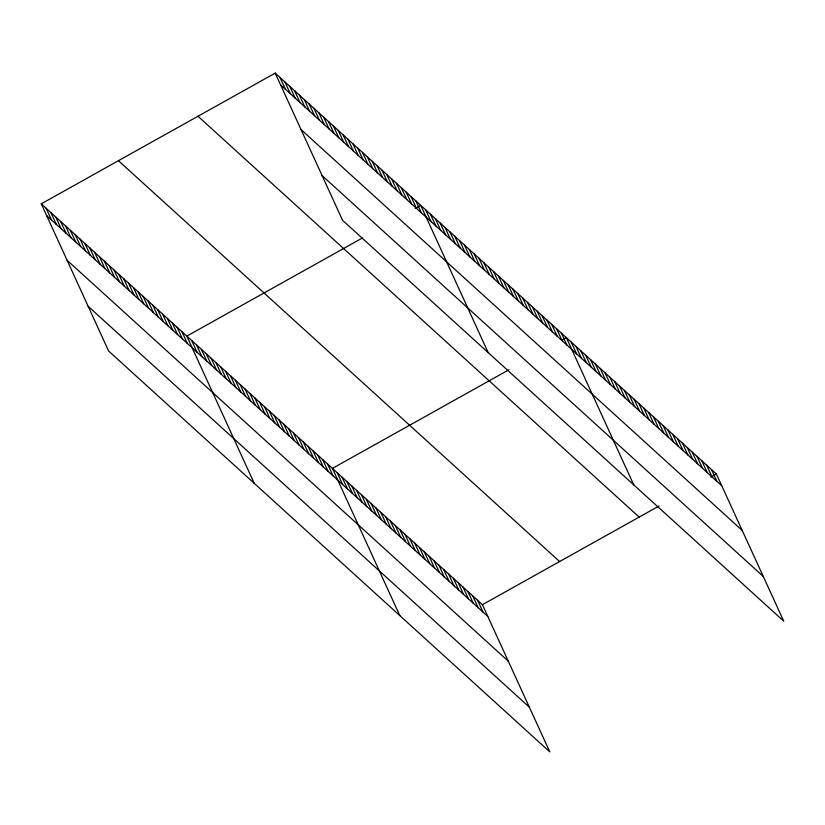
<?xml version="1.0" encoding="UTF-8"?>
<svg xmlns="http://www.w3.org/2000/svg" width="825" height="825" viewBox="0 0 825 825"><rect width="100%" height="100%" fill="white"/><g stroke="black" fill="none" stroke-linecap="round" stroke-linejoin="round"><path stroke-width="1.24" d="M41.25 203.827L482.419 604.684L549.811 751.884L108.642 351.037L41.25 203.827L275.189 73.116L716.358 473.963L783.75 621.173L342.581 220.316L275.189 73.116M362.319 238.054L186.832 336.115L254.234 483.316M415.264 208.477L420.771 205.394L488.173 352.595M509.015 369.724L332.423 468.394L399.816 615.594M561.949 340.137L566.363 337.673L633.755 484.883M482.419 604.684L659.01 506.003M710.841 477.046L716.358 473.963M280.582 84.882L721.741 485.739M301.043 129.577L742.201 530.423M322.121 175.622L763.29 576.479M197.99 116.253L639.158 517.1M118.449 160.689L559.618 561.547M46.643 215.603L487.802 616.45M67.103 260.298L508.262 661.145M88.182 306.343L529.351 707.19M711.511 469.569L716.904 481.336M706.674 465.166L712.068 476.943M701.838 460.773L707.231 472.55M697.001 456.38L702.395 468.146M692.165 451.976L697.548 463.753M687.318 447.583L692.711 459.36M682.481 443.19L687.875 454.957M677.645 438.797L683.038 450.563M672.808 434.393L678.202 446.17M667.972 430L673.355 441.767M663.135 425.607L668.518 437.374M658.288 421.204L663.682 432.981M653.452 416.811L658.845 428.577M648.615 412.418L654.008 424.184M643.778 408.014L649.162 419.791M638.942 403.621L644.325 415.398M634.095 399.228L639.488 410.994M629.258 394.824L634.652 406.601M624.422 390.431L629.815 402.208M619.585 386.038L624.968 397.805M614.749 381.635L620.132 393.412M609.902 377.242L615.295 389.018M605.065 372.848L610.459 384.615M600.229 368.445L605.622 380.222M595.392 364.052L600.775 375.829M590.556 359.659L595.939 371.425M585.709 355.255L591.102 367.032M580.872 350.862L586.266 362.639M576.036 346.469L581.429 358.236M571.199 342.066L576.582 353.843M561.505 333.269L566.899 345.036M556.648 328.855L562.042 340.632M551.801 324.442L557.195 336.218M546.944 320.038L552.337 331.805M542.097 315.624L547.48 327.401M537.24 311.221L542.633 322.988M532.393 306.807L537.776 318.584M527.536 302.404L532.929 314.17M522.679 297.99L528.072 309.767M517.832 293.576L523.215 305.353M512.975 289.173L518.368 300.939M508.128 284.759L513.511 296.536M503.271 280.356L508.664 292.122M498.424 275.942L503.807 287.719M493.567 271.538L498.96 283.305M488.709 267.125L494.103 278.902M483.863 262.711L489.246 274.488M479.005 258.308L484.399 270.074M474.158 253.894L479.542 265.671M469.301 249.49L474.695 261.257M464.454 245.077L469.838 256.853M459.597 240.673L464.991 252.44M454.74 236.259L460.133 248.036M449.893 231.846L455.276 243.623M445.036 227.442L450.429 239.209M440.189 223.028L445.572 234.805M435.332 218.625L440.725 230.392M430.475 214.211L435.868 225.988M425.628 209.808L431.021 221.574M415.924 200.98L421.307 212.757M411.067 196.577L416.46 208.343M406.22 192.163L411.603 203.94M401.363 187.76L406.756 199.526M396.505 183.346L401.899 195.123M391.658 178.932L397.052 190.709M386.801 174.529L392.195 186.295M381.954 170.115L387.338 181.892M377.097 165.712L382.491 177.478M372.25 161.298L377.633 173.075M367.393 156.894L372.787 168.661M362.536 152.481L367.929 164.257M357.689 148.067L363.082 159.844M352.832 143.663L358.225 155.43M347.985 139.25L353.368 151.027M343.128 134.846L348.521 146.613M338.281 130.433L343.664 142.209M333.424 126.029L338.817 137.796M328.567 121.615L333.96 133.392M323.72 117.202L329.103 128.978M318.863 112.798L324.256 124.565M314.016 108.384L319.399 120.161M309.158 103.981L314.552 115.747M304.312 99.567L309.695 111.344M299.454 95.164L304.848 106.93M294.597 90.75L299.991 102.527M289.75 86.336L295.133 98.113M284.893 81.933L290.287 93.699M280.046 77.519L285.429 89.296M477.572 600.291L482.965 612.057M472.735 595.887L478.129 607.664M467.899 591.494L473.292 603.261M463.062 587.101L468.445 598.868M458.226 582.697L463.609 594.474M453.379 578.304L458.772 590.081M448.542 573.911L453.936 585.678M443.706 569.508L449.099 581.285M438.869 565.115L444.252 576.892M434.032 560.722L439.416 572.488M429.186 556.318L434.579 568.095M424.349 551.925L429.743 563.702M419.512 547.532L424.906 559.298M414.676 543.128L420.059 554.905M409.839 538.735L415.222 550.512M404.993 534.342L410.386 546.109M400.156 529.939L405.549 541.716M395.319 525.546L400.713 537.322M390.483 521.153L395.876 532.919M385.646 516.749L391.029 528.526M380.799 512.356L386.193 524.133M375.963 507.963L381.356 519.729M371.126 503.57L376.52 515.336M366.29 499.166L371.683 510.943M361.453 494.773L366.836 506.54M356.606 490.38L362 502.147M351.77 485.977L357.163 497.753M346.933 481.583L352.327 493.35M342.097 477.19L347.49 488.957M337.26 472.787L342.643 484.564M327.566 463.98L332.96 475.757M322.709 459.577L328.103 471.343M317.862 455.163L323.245 466.94M313.005 450.759L318.398 462.526M308.158 446.346L313.541 458.123M303.301 441.932L308.694 453.709M298.444 437.528L303.837 449.295M293.597 433.115L298.99 444.892M288.74 428.711L294.133 440.478M283.893 424.298L289.276 436.074M279.036 419.894L284.429 431.661M274.189 415.48L279.572 427.257M269.332 411.067L274.725 422.843M264.474 406.663L269.868 418.43M259.627 402.249L265.021 414.026M254.77 397.846L260.164 409.613M249.923 393.432L255.307 405.209M245.066 389.029L250.46 400.795M240.219 384.615L245.602 396.392M235.362 380.201L240.756 391.978M230.505 375.798L235.898 387.564M225.658 371.384L231.052 383.161M220.801 366.981L226.194 378.747M215.954 362.567L221.337 374.344M211.097 358.163L216.49 369.93M206.25 353.75L211.633 365.527M201.393 349.336L206.786 361.113M196.536 344.933L201.929 356.699M191.689 340.519L197.072 352.296M181.985 331.702L187.368 343.478M177.127 327.298L182.521 339.065M172.281 322.884L177.664 334.661M167.423 318.471L172.817 330.248M162.566 314.067L167.96 325.834M157.719 309.653L163.102 321.43M152.862 305.25L158.256 317.017M148.015 300.836L153.398 312.613M143.158 296.433L148.552 308.199M138.311 292.019L143.694 303.796M133.454 287.605L138.847 299.382M128.597 283.202L133.99 294.968M123.75 278.788L129.133 290.565M118.893 274.385L124.286 286.151M114.046 269.971L119.429 281.748M109.189 265.567L114.582 277.334M104.332 261.154L109.725 272.931M99.485 256.74L104.878 268.517M94.628 252.337L100.021 264.103M89.781 247.923L95.164 259.7M84.923 243.519L90.317 255.286M80.077 239.106L85.46 250.882M75.219 234.702L80.613 246.469M70.362 230.288L75.756 242.065M65.515 225.875L70.909 237.652M60.658 221.471L66.052 233.238M55.811 217.057L61.194 228.834M50.954 212.654L56.348 224.421M46.107 208.24L51.49 220.017"/></g></svg>
